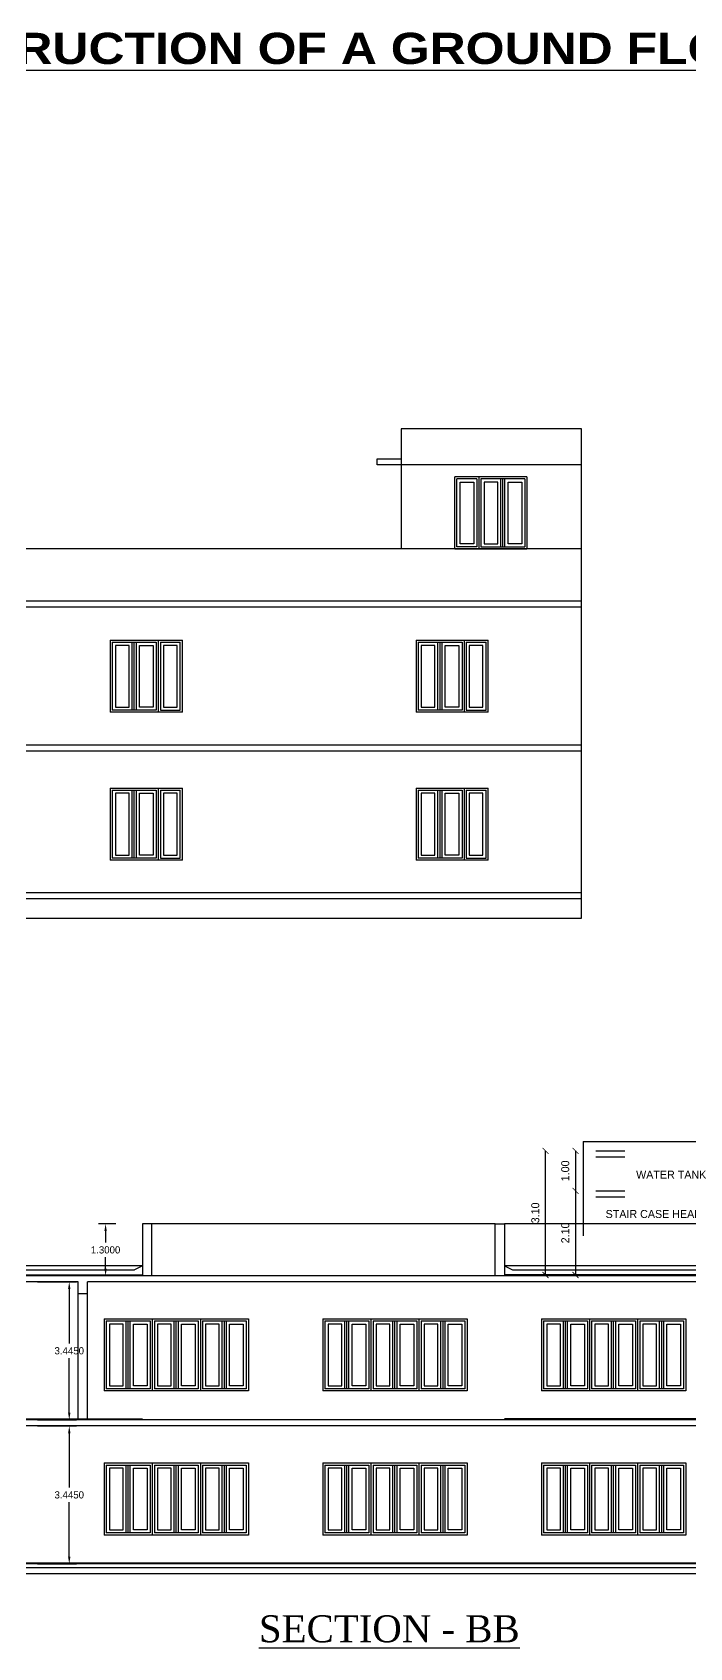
# Model space of a CAD drawing. Header units: metres. Extents: x 6102560 to 6120122, y -6664095 to -6659794.
# Drawn here: x 6102588.07 to 6102604.49, y -6659834.4 to -6659794.03 of the extents above; entities that cross this region are included whole.
import ezdxf

# ---------------------------------------------------------------- set-up
doc = ezdxf.new("R2010")
doc.units = ezdxf.units.M
doc.header["$LTSCALE"] = 500
doc.header["$MEASUREMENT"] = 0
doc.linetypes.add('HIDDEN', pattern=[0.375, 0.25, -0.125])
doc.layers.get('0').update_dxf_attribs({"linetype": 'CONTINUOUS'})
doc.layers.get('Defpoints').update_dxf_attribs({"linetype": 'CONTINUOUS'})
for name, color, linetype in [('BLK_1_FLR_0_REGULAR_ROOM_2', 117, 'CONTINUOUS'), ('BLK_1_PARAPET_HT', 233, 'CONTINUOUS'), ('BLK_1_PLINTH_HEIGHT', 7, 'CONTINUOUS'), ('COLUMN', 2, 'CONTINUOUS'), ('DOOR', 252, 'CONTINUOUS'), ('ED', 30, 'CONTINUOUS'), ('T E X T', 7, 'CONTINUOUS'), ('W A L L', 125, 'CONTINUOUS'), ('wall', 125, 'CONTINUOUS'), ('WIN', 252, 'CONTINUOUS')]:
    doc.layers.add(name, color=color, linetype=linetype)
doc.styles.add('56', font='')
doc.styles.get("Standard").update_dxf_attribs({"font": 'GOTHIC.TTF'})
doc.styles.add('style4', font='BOOKOS.TTF', dxfattribs={"height": 300})
doc.styles.add('USA TEXT', font='GOTHIC.TTF')
doc.styles.get('56').set_extended_font_data('Arial Black')
doc.dimstyles.new('1-100-ED', dxfattribs={"dimtxt": 0.2, "dimasz": 0.15, "dimexe": 0.18, "dimexo": 0.0625, "dimgap": 0.15, "dimtad": 1, "dimzin": 0, "dimdsep": 46, "dimtxsty": 'USA TEXT', "dimblk": 'ARCHTICK', "dimcen": 0.1, "dimse1": 1, "dimse2": 1, "dimclrd": 256, "dimclrt": 256, "dimadec": 0, "dimazin": 0, "dimtfac": 1, "dimtofl": 0, "dimtmove": 0, "dimatfit": 3, "dimldrblk": 'ARCHTICK', "dimfxl": 0, "dimtolj": 1, "dimtzin": 0, "dimarcsym": 0})
doc.dimstyles.get("Standard").update_dxf_attribs({"dimtxt": 0.18, "dimasz": 0.18, "dimexe": 0.18, "dimexo": 0.0625, "dimgap": 0.09, "dimtad": 0, "dimtih": 1, "dimtoh": 1, "dimdec": 4, "dimzin": 0, "dimdsep": 46, "dimtxsty": 'Standard', "dimcen": 0.09, "dimadec": 0, "dimazin": 0, "dimtfac": 1, "dimtdec": 4, "dimtofl": 0, "dimtmove": 0, "dimatfit": 3, "dimfxl": 0, "dimtolj": 1, "dimtzin": 0, "dimarcsym": 0})

# ---------------------------------------------------------------- blocks, each defined once
blk = doc.blocks.new('_ArchTick')
at = {"color": 0, "linetype": 'ByBlock', "const_width": 0.15}
blk.add_lwpolyline([(-0.5, -0.5), (0.5, 0.5)], dxfattribs=at)
blk = doc.blocks.new('*D261')
at = {"layer": 'Defpoints', "color": 0}
for p in [(6102600.887, -6659821.981), (6102602.336, -6659821.981), (6102602.336, -6659825.081)]:
    blk.add_point(p, dxfattribs=at)
at = {"layer": 'ED', "lineweight": -2}
blk.add_line((6102600.887, -6659825.081), (6102600.887, -6659821.981), dxfattribs=at)
at = {"layer": 'ED', "lineweight": -2, "xscale": 0.15, "yscale": 0.15, "zscale": 0.15}
for p, rotation in [((6102600.887, -6659821.981), 90), ((6102600.887, -6659825.081), 270)]:
    blk.add_blockref('_ArchTick', p, dxfattribs=dict(at, rotation=rotation))
at = {"layer": 'ED', "insert": (6102600.632, -6659823.531), "char_height": 0.2, "attachment_point": 5, "rotation": 90, "style": 'USA TEXT'}
blk.add_mtext('\\A1;3.10', dxfattribs=at)
blk = doc.blocks.new('*D262')
at = {"layer": 'Defpoints', "color": 0}
for p in [(6102602.505, -6659821.981), (6102601.636, -6659822.981), (6102602.505, -6659822.981)]:
    blk.add_point(p, dxfattribs=at)
at = {"layer": 'ED', "lineweight": -2}
blk.add_line((6102601.636, -6659821.981), (6102601.636, -6659822.981), dxfattribs=at)
at = {"layer": 'ED', "lineweight": -2, "xscale": 0.15, "yscale": 0.15, "zscale": 0.15}
for p, rotation in [((6102601.636, -6659821.981), 90), ((6102601.636, -6659822.981), 270)]:
    blk.add_blockref('_ArchTick', p, dxfattribs=dict(at, rotation=rotation))
at = {"layer": 'ED', "insert": (6102601.381, -6659822.481), "char_height": 0.2, "attachment_point": 5, "rotation": 90, "style": 'USA TEXT'}
blk.add_mtext('\\A1;1.00', dxfattribs=at)
blk = doc.blocks.new('*D263')
at = {"layer": 'Defpoints', "color": 0}
for p in [(6102602.505, -6659822.981), (6102601.636, -6659825.081), (6102602.603, -6659825.081)]:
    blk.add_point(p, dxfattribs=at)
at = {"layer": 'ED', "lineweight": -2}
blk.add_line((6102601.636, -6659822.981), (6102601.636, -6659825.081), dxfattribs=at)
at = {"layer": 'ED', "lineweight": -2, "xscale": 0.15, "yscale": 0.15, "zscale": 0.15}
for p, rotation in [((6102601.636, -6659822.981), 90), ((6102601.636, -6659825.081), 270)]:
    blk.add_blockref('_ArchTick', p, dxfattribs=dict(at, rotation=rotation))
at = {"layer": 'ED', "insert": (6102601.381, -6659824.031), "char_height": 0.2, "attachment_point": 5, "rotation": 90, "style": 'USA TEXT'}
blk.add_mtext('\\A1;2.10', dxfattribs=at)
blk = doc.blocks.new('*D245')
at = {"layer": 'BLK_1_PARAPET_HT', "color": 0, "lineweight": -2}
for p, q in [((6102590.152, -6659823.806), (6102589.717, -6659823.806)), ((6102589.897, -6659823.986), (6102589.897, -6659824.271)), ((6102589.897, -6659824.926), (6102589.897, -6659824.64)), ((6102590.152, -6659825.106), (6102589.717, -6659825.106))]:
    blk.add_line(p, q, dxfattribs=at)
at = {"layer": 'BLK_1_PARAPET_HT', "color": 0}
for points in [[(6102589.867, -6659823.986), (6102589.927, -6659823.986), (6102589.897, -6659823.806)], [(6102589.867, -6659824.926), (6102589.927, -6659824.926), (6102589.897, -6659825.106)]]:
    blk.add_solid(points, dxfattribs=at)
at = {"layer": 'Defpoints', "color": 0}
for p in [(6102590.215, -6659823.806), (6102589.897, -6659825.106), (6102590.215, -6659825.106)]:
    blk.add_point(p, dxfattribs=at)
at = {"layer": 'BLK_1_PARAPET_HT', "color": 0, "insert": (6102589.897, -6659824.456), "char_height": 0.18, "attachment_point": 5}
blk.add_mtext('\\A1;1.3000', dxfattribs=at)
blk = doc.blocks.new('*D248')
at = {"layer": 'BLK_1_FLR_0_REGULAR_ROOM_2', "color": 0, "linetype": 'Continuous', "lineweight": -2}
for p, q in [((6102588.195, -6659828.856), (6102589.17, -6659828.856)), ((6102588.99, -6659829.036), (6102588.99, -6659830.394)), ((6102588.99, -6659832.121), (6102588.99, -6659830.763)), ((6102588.195, -6659832.301), (6102589.17, -6659832.301))]:
    blk.add_line(p, q, dxfattribs=at)
at = {"layer": 'BLK_1_FLR_0_REGULAR_ROOM_2', "color": 0, "linetype": 'Continuous'}
for points in [[(6102588.96, -6659829.036), (6102589.02, -6659829.036), (6102588.99, -6659828.856)], [(6102588.96, -6659832.121), (6102589.02, -6659832.121), (6102588.99, -6659832.301)]]:
    blk.add_solid(points, dxfattribs=at)
at = {"layer": 'Defpoints', "color": 0, "linetype": 'Continuous'}
for p in [(6102588.132, -6659828.856), (6102588.99, -6659828.856), (6102588.132, -6659832.301)]:
    blk.add_point(p, dxfattribs=at)
at = {"layer": 'BLK_1_FLR_0_REGULAR_ROOM_2', "color": 0, "linetype": 'Continuous', "insert": (6102588.99, -6659830.578), "char_height": 0.18, "attachment_point": 5}
blk.add_mtext('\\A1;3.4450', dxfattribs=at)
blk = doc.blocks.new('*D244')
at = {"layer": 'BLK_1_FLR_0_REGULAR_ROOM_2', "color": 0, "linetype": 'Continuous', "lineweight": -2}
for p, q in [((6102588.195, -6659825.256), (6102589.17, -6659825.256)), ((6102588.99, -6659825.436), (6102588.99, -6659826.794)), ((6102588.99, -6659828.521), (6102588.99, -6659827.163)), ((6102588.195, -6659828.701), (6102589.17, -6659828.701))]:
    blk.add_line(p, q, dxfattribs=at)
at = {"layer": 'BLK_1_FLR_0_REGULAR_ROOM_2', "color": 0, "linetype": 'Continuous'}
for points in [[(6102588.96, -6659825.436), (6102589.02, -6659825.436), (6102588.99, -6659825.256)], [(6102588.96, -6659828.521), (6102589.02, -6659828.521), (6102588.99, -6659828.701)]]:
    blk.add_solid(points, dxfattribs=at)
at = {"layer": 'Defpoints', "color": 0, "linetype": 'Continuous'}
for p in [(6102588.132, -6659825.256), (6102588.99, -6659825.256), (6102588.132, -6659828.701)]:
    blk.add_point(p, dxfattribs=at)
at = {"layer": 'BLK_1_FLR_0_REGULAR_ROOM_2', "color": 0, "linetype": 'Continuous', "insert": (6102588.99, -6659826.978), "char_height": 0.18, "attachment_point": 5}
blk.add_mtext('\\A1;3.4450', dxfattribs=at)

msp = doc.modelspace()

# ---------------------------------------------------------------- linework, layer by layer
for p, q in [((6102601.78198, -6659816.16645), (6102601.78198, -6659803.94142)), ((6102601.78198, -6659806.94142), (6102567.79198, -6659806.94142)), ((6102601.78198, -6659808.24142), (6102567.79198, -6659808.24142)), ((6102601.78198, -6659808.39142), (6102567.79198, -6659808.39142)), ((6102601.78198, -6659811.84142), (6102567.79198, -6659811.84142)), ((6102601.78198, -6659811.99142), (6102567.79198, -6659811.99142)), ((6102601.78198, -6659815.53642), (6102567.79198, -6659815.53642)), ((6102601.78198, -6659815.68642), (6102567.79198, -6659815.68642)), ((6102567.79198, -6659816.16645), (6102601.78198, -6659816.16645))]:
    msp.add_line(p, q)
at = {"layer": 'BLK_1_PLINTH_HEIGHT'}
for p, q in [((6102601.78198, -6659803.94142), (6102597.28198, -6659803.94142)), ((6102597.28198, -6659803.94142), (6102597.28198, -6659806.94142)), ((6102596.68198, -6659804.84142), (6102596.68198, -6659804.69142)), ((6102596.68198, -6659804.69142), (6102597.28198, -6659804.69142)), ((6102601.78198, -6659804.84142), (6102596.68198, -6659804.84142))]:
    msp.add_line(p, q, dxfattribs=at)
at = {"layer": 'COLUMN'}
for p, q in [((6102624.22591, -6659825.10572), (6102566.991, -6659825.10572)), ((6102589.21591, -6659825.25572), (6102577.02014, -6659825.25572)), ((6102589.21591, -6659825.55572), (6102589.21591, -6659825.25572)), ((6102606.31248, -6659825.25572), (6102589.44591, -6659825.25572)), ((6102589.44591, -6659825.55572), (6102589.44591, -6659825.25572)), ((6102589.44591, -6659825.55572), (6102589.21591, -6659825.55572)), ((6102624.22591, -6659828.70572), (6102566.991, -6659828.70572)), ((6102606.31252, -6659828.85572), (6102577.02018, -6659828.85572))]:
    msp.add_line(p, q, dxfattribs=at)
at = {"layer": 'DOOR', "color": 251}
for q in [(6102601.82306, -6659824.10572), (6102612.79345, -6659821.75072)]:
    msp.add_line((6102601.82306, -6659821.75072), q, dxfattribs=at)
at = {"layer": 'ED', "color": 125}
for p, q in [((6102600.42319, -6659805.14142), (6102598.62319, -6659805.14142)), ((6102598.62319, -6659806.94142), (6102598.62319, -6659805.14142)), ((6102599.22319, -6659805.14142), (6102599.22319, -6659806.94142)), ((6102599.22319, -6659805.14142), (6102599.22319, -6659806.94142)), ((6102599.82319, -6659806.89031), (6102599.82319, -6659805.19253)), ((6102600.42319, -6659805.14142), (6102600.42319, -6659806.94142)), ((6102598.62319, -6659806.94142), (6102600.42319, -6659806.94142)), ((6102590.01462, -6659809.22142), (6102591.81462, -6659809.22142)), ((6102590.01462, -6659809.22142), (6102590.01462, -6659811.02142)), ((6102590.61462, -6659810.97031), (6102590.61462, -6659809.27253)), ((6102591.21462, -6659809.22142), (6102591.21462, -6659811.02142)), ((6102591.21462, -6659809.22142), (6102591.21462, -6659811.02142)), ((6102591.81462, -6659811.02142), (6102591.81462, -6659809.22142)), ((6102597.65203, -6659809.22142), (6102599.45203, -6659809.22142)), ((6102597.65203, -6659809.22142), (6102597.65203, -6659811.02142)), ((6102598.25203, -6659810.97031), (6102598.25203, -6659809.27253)), ((6102598.85203, -6659809.22142), (6102598.85203, -6659811.02142)), ((6102598.85203, -6659809.22142), (6102598.85203, -6659811.02142)), ((6102599.45203, -6659811.02142), (6102599.45203, -6659809.22142)), ((6102591.81462, -6659811.02142), (6102590.01462, -6659811.02142)), ((6102599.45203, -6659811.02142), (6102597.65203, -6659811.02142)), ((6102590.01462, -6659812.91642), (6102591.81462, -6659812.91642)), ((6102590.01462, -6659812.91642), (6102590.01462, -6659814.71642)), ((6102590.61462, -6659814.66531), (6102590.61462, -6659812.96753)), ((6102591.21462, -6659812.91642), (6102591.21462, -6659814.71642)), ((6102591.21462, -6659812.91642), (6102591.21462, -6659814.71642)), ((6102591.81462, -6659814.71642), (6102591.81462, -6659812.91642)), ((6102597.65203, -6659812.91642), (6102599.45203, -6659812.91642)), ((6102597.65203, -6659812.91642), (6102597.65203, -6659814.71642)), ((6102598.25203, -6659814.66531), (6102598.25203, -6659812.96753)), ((6102598.85203, -6659812.91642), (6102598.85203, -6659814.71642)), ((6102598.85203, -6659812.91642), (6102598.85203, -6659814.71642)), ((6102599.45203, -6659814.71642), (6102599.45203, -6659812.91642)), ((6102591.81462, -6659814.71642), (6102590.01462, -6659814.71642)), ((6102599.45203, -6659814.71642), (6102597.65203, -6659814.71642)), ((6102589.86418, -6659826.18072), (6102591.06418, -6659826.18072)), ((6102589.86418, -6659826.18072), (6102589.86418, -6659827.98072)), ((6102590.46418, -6659827.92961), (6102590.46418, -6659826.23183)), ((6102591.06418, -6659826.18072), (6102591.06418, -6659827.98072)), ((6102591.06418, -6659826.18072), (6102592.26418, -6659826.18072)), ((6102591.06418, -6659826.18072), (6102591.06418, -6659827.98072)), ((6102591.66418, -6659827.92961), (6102591.66418, -6659826.23183)), ((6102592.26418, -6659826.18072), (6102592.26418, -6659827.98072)), ((6102592.26418, -6659826.18072), (6102593.46418, -6659826.18072)), ((6102592.26418, -6659826.18072), (6102592.26418, -6659827.98072)), ((6102592.86418, -6659827.92961), (6102592.86418, -6659826.23183)), ((6102593.46418, -6659826.18072), (6102593.46418, -6659827.98072)), ((6102595.32623, -6659826.18072), (6102596.52623, -6659826.18072)), ((6102595.32623, -6659826.18072), (6102595.32623, -6659827.98072)), ((6102595.92623, -6659827.92961), (6102595.92623, -6659826.23183)), ((6102596.52623, -6659826.18072), (6102596.52623, -6659827.98072)), ((6102596.52623, -6659826.18072), (6102597.72623, -6659826.18072)), ((6102596.52623, -6659826.18072), (6102596.52623, -6659827.98072)), ((6102597.12623, -6659827.92961), (6102597.12623, -6659826.23183)), ((6102597.72623, -6659826.18072), (6102597.72623, -6659827.98072)), ((6102597.72623, -6659826.18072), (6102598.92623, -6659826.18072)), ((6102597.72623, -6659826.18072), (6102597.72623, -6659827.98072)), ((6102598.32623, -6659827.92961), (6102598.32623, -6659826.23183)), ((6102598.92623, -6659826.18072), (6102598.92623, -6659827.98072)), ((6102600.78831, -6659826.18072), (6102601.98831, -6659826.18072)), ((6102600.78831, -6659826.18072), (6102600.78831, -6659827.98072)), ((6102601.38831, -6659827.92961), (6102601.38831, -6659826.23183)), ((6102601.98831, -6659826.18072), (6102601.98831, -6659827.98072)), ((6102601.98831, -6659826.18072), (6102603.18831, -6659826.18072)), ((6102601.98831, -6659826.18072), (6102601.98831, -6659827.98072)), ((6102602.58831, -6659827.92961), (6102602.58831, -6659826.23183)), ((6102603.18831, -6659826.18072), (6102603.18831, -6659827.98072)), ((6102603.18831, -6659826.18072), (6102604.38831, -6659826.18072)), ((6102603.18831, -6659826.18072), (6102603.18831, -6659827.98072)), ((6102603.78831, -6659827.92961), (6102603.78831, -6659826.23183)), ((6102604.38831, -6659826.18072), (6102604.38831, -6659827.98072)), ((6102591.06418, -6659827.98072), (6102589.86418, -6659827.98072)), ((6102592.26418, -6659827.98072), (6102591.06418, -6659827.98072)), ((6102593.46418, -6659827.98072), (6102592.26418, -6659827.98072)), ((6102596.52623, -6659827.98072), (6102595.32623, -6659827.98072)), ((6102597.72623, -6659827.98072), (6102596.52623, -6659827.98072)), ((6102598.92623, -6659827.98072), (6102597.72623, -6659827.98072)), ((6102601.98831, -6659827.98072), (6102600.78831, -6659827.98072)), ((6102603.18831, -6659827.98072), (6102601.98831, -6659827.98072)), ((6102604.38831, -6659827.98072), (6102603.18831, -6659827.98072)), ((6102589.86421, -6659829.78072), (6102591.06421, -6659829.78072)), ((6102589.86421, -6659829.78072), (6102589.86421, -6659831.58072)), ((6102590.46421, -6659831.52961), (6102590.46421, -6659829.83183)), ((6102591.06421, -6659829.78072), (6102591.06421, -6659831.58072)), ((6102591.06421, -6659829.78072), (6102592.26421, -6659829.78072)), ((6102591.06421, -6659829.78072), (6102591.06421, -6659831.58072)), ((6102591.66421, -6659831.52961), (6102591.66421, -6659829.83183)), ((6102592.26421, -6659829.78072), (6102592.26421, -6659831.58072)), ((6102592.26421, -6659829.78072), (6102593.46421, -6659829.78072)), ((6102592.26421, -6659829.78072), (6102592.26421, -6659831.58072)), ((6102592.86421, -6659831.52961), (6102592.86421, -6659829.83183)), ((6102593.46421, -6659829.78072), (6102593.46421, -6659831.58072)), ((6102595.32627, -6659829.78072), (6102596.52627, -6659829.78072)), ((6102595.32627, -6659829.78072), (6102595.32627, -6659831.58072)), ((6102595.92627, -6659831.52961), (6102595.92627, -6659829.83183)), ((6102596.52627, -6659829.78072), (6102596.52627, -6659831.58072)), ((6102596.52627, -6659829.78072), (6102597.72627, -6659829.78072)), ((6102596.52627, -6659829.78072), (6102596.52627, -6659831.58072)), ((6102597.12627, -6659831.52961), (6102597.12627, -6659829.83183)), ((6102597.72627, -6659829.78072), (6102597.72627, -6659831.58072)), ((6102597.72627, -6659829.78072), (6102598.92627, -6659829.78072)), ((6102597.72627, -6659829.78072), (6102597.72627, -6659831.58072)), ((6102598.32627, -6659831.52961), (6102598.32627, -6659829.83183)), ((6102598.92627, -6659829.78072), (6102598.92627, -6659831.58072)), ((6102600.78835, -6659829.78072), (6102601.98835, -6659829.78072)), ((6102600.78835, -6659829.78072), (6102600.78835, -6659831.58072)), ((6102601.38835, -6659831.52961), (6102601.38835, -6659829.83183)), ((6102601.98835, -6659829.78072), (6102601.98835, -6659831.58072)), ((6102601.98835, -6659829.78072), (6102603.18835, -6659829.78072)), ((6102601.98835, -6659829.78072), (6102601.98835, -6659831.58072)), ((6102602.58835, -6659831.52961), (6102602.58835, -6659829.83183)), ((6102603.18835, -6659829.78072), (6102603.18835, -6659831.58072)), ((6102603.18835, -6659829.78072), (6102604.38835, -6659829.78072)), ((6102603.18835, -6659829.78072), (6102603.18835, -6659831.58072)), ((6102603.78835, -6659831.52961), (6102603.78835, -6659829.83183)), ((6102604.38835, -6659829.78072), (6102604.38835, -6659831.58072)), ((6102591.06421, -6659831.58072), (6102589.86421, -6659831.58072)), ((6102592.26421, -6659831.58072), (6102591.06421, -6659831.58072)), ((6102593.46421, -6659831.58072), (6102592.26421, -6659831.58072)), ((6102596.52627, -6659831.58072), (6102595.32627, -6659831.58072)), ((6102597.72627, -6659831.58072), (6102596.52627, -6659831.58072)), ((6102598.92627, -6659831.58072), (6102597.72627, -6659831.58072)), ((6102601.98835, -6659831.58072), (6102600.78835, -6659831.58072)), ((6102603.18835, -6659831.58072), (6102601.98835, -6659831.58072)), ((6102604.38835, -6659831.58072), (6102603.18835, -6659831.58072))]:
    msp.add_line(p, q, dxfattribs=at)
at = {"layer": 'ED', "color": 251}
for p, q in [((6102599.62986, -6659823.80572), (6102591.05125, -6659823.80572)), ((6102605.38976, -6659823.80572), (6102599.85986, -6659823.80572))]:
    msp.add_line(p, q, dxfattribs=at)
at = {"layer": 'W A L L', "color": 251, "linetype": 'HIDDEN'}
for p, q in [((6102602.14006, -6659821.98072), (6102602.86903, -6659821.98072)), ((6102602.14006, -6659822.13072), (6102602.86903, -6659822.13072)), ((6102602.14006, -6659822.98072), (6102602.86903, -6659822.98072)), ((6102602.14006, -6659823.13072), (6102602.86903, -6659823.13072))]:
    msp.add_line(p, q, dxfattribs=at)
at = {"layer": 'W A L L', "color": 251}
for p, q in [((6102585.0765, -6659825.08072), (6102590.82072, -6659825.08072)), ((6102606.52965, -6659825.08072), (6102599.86011, -6659825.08072)), ((6102585.07653, -6659828.68072), (6102590.82075, -6659828.68072)), ((6102606.52969, -6659828.68072), (6102599.86014, -6659828.68072))]:
    msp.add_line(p, q, dxfattribs=at)
at = {"layer": 'wall'}
for p, q in [((6102591.05074, -6659823.80572), (6102590.82074, -6659823.80572)), ((6102590.82074, -6659823.80572), (6102590.82074, -6659825.10572)), ((6102591.05074, -6659825.10572), (6102591.05074, -6659823.80572)), ((6102599.62986, -6659825.10572), (6102599.62986, -6659823.80572)), ((6102599.62986, -6659823.80572), (6102599.85986, -6659823.80572)), ((6102599.85986, -6659823.80572), (6102599.85986, -6659825.10572)), ((6102589.21591, -6659828.70572), (6102589.21591, -6659825.55572)), ((6102589.44589, -6659828.70572), (6102589.44591, -6659825.55572)), ((6102623.99612, -6659832.30072), (6102577.02018, -6659832.30072)), ((6102623.99611, -6659832.40072), (6102577.02018, -6659832.40072)), ((6102623.99609, -6659832.55072), (6102577.02018, -6659832.55072))]:
    msp.add_line(p, q, dxfattribs=at)
at = {"layer": 'wall', "color": 251}
msp.add_line((6102623.99612, -6659832.28072), (6102577.02018, -6659832.28072), dxfattribs=at)
at = {"layer": 'WIN', "color": 251}
for p, q in [((6102598.67431, -6659806.89031), (6102598.67431, -6659805.19253)), ((6102599.17208, -6659805.19253), (6102598.67431, -6659805.19253)), ((6102599.17208, -6659805.19253), (6102599.17208, -6659806.89031)), ((6102600.37208, -6659805.19253), (6102599.27431, -6659805.19253)), ((6102599.27431, -6659805.19253), (6102599.27431, -6659806.89031)), ((6102599.77208, -6659806.89031), (6102599.77208, -6659805.19253)), ((6102599.87431, -6659806.89031), (6102599.87431, -6659805.19253)), ((6102600.37208, -6659805.19253), (6102600.37208, -6659806.89031)), ((6102599.17208, -6659806.89031), (6102598.67431, -6659806.89031)), ((6102599.27431, -6659806.89031), (6102600.37208, -6659806.89031)), ((6102590.06573, -6659809.27253), (6102591.16351, -6659809.27253)), ((6102590.06573, -6659809.27253), (6102590.06573, -6659810.97031)), ((6102590.56351, -6659810.97031), (6102590.56351, -6659809.27253)), ((6102590.66573, -6659810.97031), (6102590.66573, -6659809.27253)), ((6102591.16351, -6659809.27253), (6102591.16351, -6659810.97031)), ((6102591.26573, -6659809.27253), (6102591.26573, -6659810.97031)), ((6102591.26573, -6659809.27253), (6102591.76351, -6659809.27253)), ((6102591.76351, -6659810.97031), (6102591.76351, -6659809.27253)), ((6102597.70314, -6659809.27253), (6102598.80092, -6659809.27253)), ((6102597.70314, -6659809.27253), (6102597.70314, -6659810.97031)), ((6102598.20092, -6659810.97031), (6102598.20092, -6659809.27253)), ((6102598.30314, -6659810.97031), (6102598.30314, -6659809.27253)), ((6102598.80092, -6659809.27253), (6102598.80092, -6659810.97031)), ((6102598.90314, -6659809.27253), (6102598.90314, -6659810.97031)), ((6102598.90314, -6659809.27253), (6102599.40092, -6659809.27253)), ((6102599.40092, -6659810.97031), (6102599.40092, -6659809.27253)), ((6102591.16351, -6659810.97031), (6102590.06573, -6659810.97031)), ((6102591.26573, -6659810.97031), (6102591.76351, -6659810.97031)), ((6102598.80092, -6659810.97031), (6102597.70314, -6659810.97031)), ((6102598.90314, -6659810.97031), (6102599.40092, -6659810.97031)), ((6102590.06573, -6659812.96753), (6102591.16351, -6659812.96753)), ((6102590.06573, -6659812.96753), (6102590.06573, -6659814.66531)), ((6102590.56351, -6659814.66531), (6102590.56351, -6659812.96753)), ((6102590.66573, -6659814.66531), (6102590.66573, -6659812.96753)), ((6102591.16351, -6659812.96753), (6102591.16351, -6659814.66531)), ((6102591.26573, -6659812.96753), (6102591.26573, -6659814.66531)), ((6102591.26573, -6659812.96753), (6102591.76351, -6659812.96753)), ((6102591.76351, -6659814.66531), (6102591.76351, -6659812.96753)), ((6102597.70314, -6659812.96753), (6102598.80092, -6659812.96753)), ((6102597.70314, -6659812.96753), (6102597.70314, -6659814.66531)), ((6102598.20092, -6659814.66531), (6102598.20092, -6659812.96753)), ((6102598.30314, -6659814.66531), (6102598.30314, -6659812.96753)), ((6102598.80092, -6659812.96753), (6102598.80092, -6659814.66531)), ((6102598.90314, -6659812.96753), (6102598.90314, -6659814.66531)), ((6102598.90314, -6659812.96753), (6102599.40092, -6659812.96753)), ((6102599.40092, -6659814.66531), (6102599.40092, -6659812.96753)), ((6102591.16351, -6659814.66531), (6102590.06573, -6659814.66531)), ((6102591.26573, -6659814.66531), (6102591.76351, -6659814.66531)), ((6102598.80092, -6659814.66531), (6102597.70314, -6659814.66531)), ((6102598.90314, -6659814.66531), (6102599.40092, -6659814.66531)), ((6102589.91529, -6659826.23183), (6102591.01307, -6659826.23183)), ((6102589.91529, -6659826.23183), (6102589.91529, -6659827.92961)), ((6102590.41307, -6659827.92961), (6102590.41307, -6659826.23183)), ((6102590.51529, -6659827.92961), (6102590.51529, -6659826.23183)), ((6102591.01307, -6659826.23183), (6102591.01307, -6659827.92961)), ((6102591.11529, -6659826.23183), (6102592.21307, -6659826.23183)), ((6102591.11529, -6659826.23183), (6102591.11529, -6659827.92961)), ((6102591.61307, -6659827.92961), (6102591.61307, -6659826.23183)), ((6102591.71529, -6659827.92961), (6102591.71529, -6659826.23183)), ((6102592.21307, -6659826.23183), (6102592.21307, -6659827.92961)), ((6102592.31529, -6659826.23183), (6102593.41307, -6659826.23183)), ((6102592.31529, -6659826.23183), (6102592.31529, -6659827.92961)), ((6102592.81307, -6659827.92961), (6102592.81307, -6659826.23183)), ((6102592.91529, -6659827.92961), (6102592.91529, -6659826.23183)), ((6102593.41307, -6659826.23183), (6102593.41307, -6659827.92961)), ((6102595.37734, -6659826.23183), (6102596.47512, -6659826.23183)), ((6102595.37734, -6659826.23183), (6102595.37734, -6659827.92961)), ((6102595.87512, -6659827.92961), (6102595.87512, -6659826.23183)), ((6102595.97734, -6659827.92961), (6102595.97734, -6659826.23183)), ((6102596.47512, -6659826.23183), (6102596.47512, -6659827.92961)), ((6102596.57734, -6659826.23183), (6102597.67512, -6659826.23183)), ((6102596.57734, -6659826.23183), (6102596.57734, -6659827.92961)), ((6102597.07512, -6659827.92961), (6102597.07512, -6659826.23183)), ((6102597.17734, -6659827.92961), (6102597.17734, -6659826.23183)), ((6102597.67512, -6659826.23183), (6102597.67512, -6659827.92961)), ((6102597.77734, -6659826.23183), (6102598.87512, -6659826.23183)), ((6102597.77734, -6659826.23183), (6102597.77734, -6659827.92961)), ((6102598.27512, -6659827.92961), (6102598.27512, -6659826.23183)), ((6102598.37734, -6659827.92961), (6102598.37734, -6659826.23183)), ((6102598.87512, -6659826.23183), (6102598.87512, -6659827.92961)), ((6102600.83942, -6659826.23183), (6102601.9372, -6659826.23183)), ((6102600.83942, -6659826.23183), (6102600.83942, -6659827.92961)), ((6102601.3372, -6659827.92961), (6102601.3372, -6659826.23183)), ((6102601.43942, -6659827.92961), (6102601.43942, -6659826.23183)), ((6102601.9372, -6659826.23183), (6102601.9372, -6659827.92961)), ((6102602.03942, -6659826.23183), (6102603.1372, -6659826.23183)), ((6102602.03942, -6659826.23183), (6102602.03942, -6659827.92961)), ((6102602.5372, -6659827.92961), (6102602.5372, -6659826.23183)), ((6102602.63942, -6659827.92961), (6102602.63942, -6659826.23183)), ((6102603.1372, -6659826.23183), (6102603.1372, -6659827.92961)), ((6102603.23942, -6659826.23183), (6102604.3372, -6659826.23183)), ((6102603.23942, -6659826.23183), (6102603.23942, -6659827.92961)), ((6102603.7372, -6659827.92961), (6102603.7372, -6659826.23183)), ((6102603.83942, -6659827.92961), (6102603.83942, -6659826.23183)), ((6102604.3372, -6659826.23183), (6102604.3372, -6659827.92961)), ((6102591.01307, -6659827.92961), (6102589.91529, -6659827.92961)), ((6102592.21307, -6659827.92961), (6102591.11529, -6659827.92961)), ((6102593.41307, -6659827.92961), (6102592.31529, -6659827.92961)), ((6102596.47512, -6659827.92961), (6102595.37734, -6659827.92961)), ((6102597.67512, -6659827.92961), (6102596.57734, -6659827.92961)), ((6102598.87512, -6659827.92961), (6102597.77734, -6659827.92961)), ((6102601.9372, -6659827.92961), (6102600.83942, -6659827.92961)), ((6102603.1372, -6659827.92961), (6102602.03942, -6659827.92961)), ((6102604.3372, -6659827.92961), (6102603.23942, -6659827.92961)), ((6102589.91532, -6659829.83183), (6102591.0131, -6659829.83183)), ((6102589.91532, -6659829.83183), (6102589.91532, -6659831.52961)), ((6102590.4131, -6659831.52961), (6102590.4131, -6659829.83183)), ((6102590.51532, -6659831.52961), (6102590.51532, -6659829.83183)), ((6102591.0131, -6659829.83183), (6102591.0131, -6659831.52961)), ((6102591.11532, -6659829.83183), (6102592.2131, -6659829.83183)), ((6102591.11532, -6659829.83183), (6102591.11532, -6659831.52961)), ((6102591.6131, -6659831.52961), (6102591.6131, -6659829.83183)), ((6102591.71532, -6659831.52961), (6102591.71532, -6659829.83183)), ((6102592.2131, -6659829.83183), (6102592.2131, -6659831.52961)), ((6102592.31532, -6659829.83183), (6102593.4131, -6659829.83183)), ((6102592.31532, -6659829.83183), (6102592.31532, -6659831.52961)), ((6102592.8131, -6659831.52961), (6102592.8131, -6659829.83183)), ((6102592.91532, -6659831.52961), (6102592.91532, -6659829.83183)), ((6102593.4131, -6659829.83183), (6102593.4131, -6659831.52961)), ((6102595.37738, -6659829.83183), (6102596.47516, -6659829.83183)), ((6102595.37738, -6659829.83183), (6102595.37738, -6659831.52961)), ((6102595.87516, -6659831.52961), (6102595.87516, -6659829.83183)), ((6102595.97738, -6659831.52961), (6102595.97738, -6659829.83183)), ((6102596.47516, -6659829.83183), (6102596.47516, -6659831.52961)), ((6102596.57738, -6659829.83183), (6102597.67516, -6659829.83183)), ((6102596.57738, -6659829.83183), (6102596.57738, -6659831.52961)), ((6102597.07516, -6659831.52961), (6102597.07516, -6659829.83183)), ((6102597.17738, -6659831.52961), (6102597.17738, -6659829.83183)), ((6102597.67516, -6659829.83183), (6102597.67516, -6659831.52961)), ((6102597.77738, -6659829.83183), (6102598.87516, -6659829.83183)), ((6102597.77738, -6659829.83183), (6102597.77738, -6659831.52961)), ((6102598.27516, -6659831.52961), (6102598.27516, -6659829.83183)), ((6102598.37738, -6659831.52961), (6102598.37738, -6659829.83183)), ((6102598.87516, -6659829.83183), (6102598.87516, -6659831.52961)), ((6102600.83946, -6659829.83183), (6102601.93724, -6659829.83183)), ((6102600.83946, -6659829.83183), (6102600.83946, -6659831.52961)), ((6102601.33724, -6659831.52961), (6102601.33724, -6659829.83183)), ((6102601.43946, -6659831.52961), (6102601.43946, -6659829.83183)), ((6102601.93724, -6659829.83183), (6102601.93724, -6659831.52961)), ((6102602.03946, -6659829.83183), (6102603.13724, -6659829.83183)), ((6102602.03946, -6659829.83183), (6102602.03946, -6659831.52961)), ((6102602.53724, -6659831.52961), (6102602.53724, -6659829.83183)), ((6102602.63946, -6659831.52961), (6102602.63946, -6659829.83183)), ((6102603.13724, -6659829.83183), (6102603.13724, -6659831.52961)), ((6102603.23946, -6659829.83183), (6102604.33724, -6659829.83183)), ((6102603.23946, -6659829.83183), (6102603.23946, -6659831.52961)), ((6102603.73724, -6659831.52961), (6102603.73724, -6659829.83183)), ((6102603.83946, -6659831.52961), (6102603.83946, -6659829.83183)), ((6102604.33724, -6659829.83183), (6102604.33724, -6659831.52961)), ((6102591.0131, -6659831.52961), (6102589.91532, -6659831.52961)), ((6102592.2131, -6659831.52961), (6102591.11532, -6659831.52961)), ((6102593.4131, -6659831.52961), (6102592.31532, -6659831.52961)), ((6102596.47516, -6659831.52961), (6102595.37738, -6659831.52961)), ((6102597.67516, -6659831.52961), (6102596.57738, -6659831.52961)), ((6102598.87516, -6659831.52961), (6102597.77738, -6659831.52961)), ((6102601.93724, -6659831.52961), (6102600.83946, -6659831.52961)), ((6102603.13724, -6659831.52961), (6102602.03946, -6659831.52961)), ((6102604.33724, -6659831.52961), (6102603.23946, -6659831.52961))]:
    msp.add_line(p, q, dxfattribs=at)
at = {"layer": 'WIN'}
for p, q in [((6102590.82074, -6659824.85572), (6102567.221, -6659824.85572)), ((6102590.82074, -6659824.85572), (6102590.62074, -6659824.95572)), ((6102623.99591, -6659824.85572), (6102599.85986, -6659824.85572)), ((6102599.85986, -6659824.85572), (6102600.05986, -6659824.95572)), ((6102567.421, -6659824.95572), (6102590.62074, -6659824.95572)), ((6102600.05986, -6659824.95572), (6102623.79591, -6659824.95572))]:
    msp.add_line(p, q, dxfattribs=at)
at = {"layer": 'WIN', "color": 250}
for points in [[(6102598.75097, -6659805.2692), (6102599.09542, -6659805.2692), (6102599.09542, -6659806.81364), (6102598.75097, -6659806.81364)], [(6102599.69542, -6659805.2692), (6102599.35097, -6659805.2692), (6102599.35097, -6659806.81364), (6102599.69542, -6659806.81364)], [(6102599.95097, -6659805.2692), (6102600.29542, -6659805.2692), (6102600.29542, -6659806.81364), (6102599.95097, -6659806.81364)], [(6102590.48684, -6659809.3492), (6102590.1424, -6659809.3492), (6102590.1424, -6659810.89364), (6102590.48684, -6659810.89364)], [(6102590.7424, -6659809.3492), (6102591.08684, -6659809.3492), (6102591.08684, -6659810.89364), (6102590.7424, -6659810.89364)], [(6102591.68684, -6659809.3492), (6102591.3424, -6659809.3492), (6102591.3424, -6659810.89364), (6102591.68684, -6659810.89364)], [(6102598.12426, -6659809.3492), (6102597.77981, -6659809.3492), (6102597.77981, -6659810.89364), (6102598.12426, -6659810.89364)], [(6102598.37981, -6659809.3492), (6102598.72426, -6659809.3492), (6102598.72426, -6659810.89364), (6102598.37981, -6659810.89364)], [(6102599.32426, -6659809.3492), (6102598.97981, -6659809.3492), (6102598.97981, -6659810.89364), (6102599.32426, -6659810.89364)], [(6102590.48684, -6659813.0442), (6102590.1424, -6659813.0442), (6102590.1424, -6659814.58864), (6102590.48684, -6659814.58864)], [(6102590.7424, -6659813.0442), (6102591.08684, -6659813.0442), (6102591.08684, -6659814.58864), (6102590.7424, -6659814.58864)], [(6102591.68684, -6659813.0442), (6102591.3424, -6659813.0442), (6102591.3424, -6659814.58864), (6102591.68684, -6659814.58864)], [(6102598.12426, -6659813.0442), (6102597.77981, -6659813.0442), (6102597.77981, -6659814.58864), (6102598.12426, -6659814.58864)], [(6102598.37981, -6659813.0442), (6102598.72426, -6659813.0442), (6102598.72426, -6659814.58864), (6102598.37981, -6659814.58864)], [(6102599.32426, -6659813.0442), (6102598.97981, -6659813.0442), (6102598.97981, -6659814.58864), (6102599.32426, -6659814.58864)], [(6102590.3364, -6659826.3085), (6102589.99195, -6659826.3085), (6102589.99195, -6659827.85294), (6102590.3364, -6659827.85294)], [(6102590.59195, -6659826.3085), (6102590.9364, -6659826.3085), (6102590.9364, -6659827.85294), (6102590.59195, -6659827.85294)], [(6102591.5364, -6659826.3085), (6102591.19195, -6659826.3085), (6102591.19195, -6659827.85294), (6102591.5364, -6659827.85294)], [(6102591.79195, -6659826.3085), (6102592.1364, -6659826.3085), (6102592.1364, -6659827.85294), (6102591.79195, -6659827.85294)], [(6102592.7364, -6659826.3085), (6102592.39195, -6659826.3085), (6102592.39195, -6659827.85294), (6102592.7364, -6659827.85294)], [(6102592.99195, -6659826.3085), (6102593.3364, -6659826.3085), (6102593.3364, -6659827.85294), (6102592.99195, -6659827.85294)], [(6102595.79845, -6659826.3085), (6102595.45401, -6659826.3085), (6102595.45401, -6659827.85294), (6102595.79845, -6659827.85294)], [(6102596.05401, -6659826.3085), (6102596.39845, -6659826.3085), (6102596.39845, -6659827.85294), (6102596.05401, -6659827.85294)], [(6102596.99845, -6659826.3085), (6102596.65401, -6659826.3085), (6102596.65401, -6659827.85294), (6102596.99845, -6659827.85294)], [(6102597.25401, -6659826.3085), (6102597.59845, -6659826.3085), (6102597.59845, -6659827.85294), (6102597.25401, -6659827.85294)], [(6102598.19845, -6659826.3085), (6102597.85401, -6659826.3085), (6102597.85401, -6659827.85294), (6102598.19845, -6659827.85294)], [(6102598.45401, -6659826.3085), (6102598.79845, -6659826.3085), (6102598.79845, -6659827.85294), (6102598.45401, -6659827.85294)], [(6102601.26054, -6659826.3085), (6102600.91609, -6659826.3085), (6102600.91609, -6659827.85294), (6102601.26054, -6659827.85294)], [(6102601.51609, -6659826.3085), (6102601.86054, -6659826.3085), (6102601.86054, -6659827.85294), (6102601.51609, -6659827.85294)], [(6102602.46054, -6659826.3085), (6102602.11609, -6659826.3085), (6102602.11609, -6659827.85294), (6102602.46054, -6659827.85294)], [(6102602.71609, -6659826.3085), (6102603.06054, -6659826.3085), (6102603.06054, -6659827.85294), (6102602.71609, -6659827.85294)], [(6102603.66054, -6659826.3085), (6102603.31609, -6659826.3085), (6102603.31609, -6659827.85294), (6102603.66054, -6659827.85294)], [(6102603.91609, -6659826.3085), (6102604.26054, -6659826.3085), (6102604.26054, -6659827.85294), (6102603.91609, -6659827.85294)], [(6102590.33643, -6659829.9085), (6102589.99199, -6659829.9085), (6102589.99199, -6659831.45294), (6102590.33643, -6659831.45294)], [(6102590.59199, -6659829.9085), (6102590.93643, -6659829.9085), (6102590.93643, -6659831.45294), (6102590.59199, -6659831.45294)], [(6102591.53643, -6659829.9085), (6102591.19199, -6659829.9085), (6102591.19199, -6659831.45294), (6102591.53643, -6659831.45294)], [(6102591.79199, -6659829.9085), (6102592.13643, -6659829.9085), (6102592.13643, -6659831.45294), (6102591.79199, -6659831.45294)], [(6102592.73643, -6659829.9085), (6102592.39199, -6659829.9085), (6102592.39199, -6659831.45294), (6102592.73643, -6659831.45294)], [(6102592.99199, -6659829.9085), (6102593.33643, -6659829.9085), (6102593.33643, -6659831.45294), (6102592.99199, -6659831.45294)], [(6102595.79849, -6659829.9085), (6102595.45404, -6659829.9085), (6102595.45404, -6659831.45294), (6102595.79849, -6659831.45294)], [(6102596.05404, -6659829.9085), (6102596.39849, -6659829.9085), (6102596.39849, -6659831.45294), (6102596.05404, -6659831.45294)], [(6102596.99849, -6659829.9085), (6102596.65404, -6659829.9085), (6102596.65404, -6659831.45294), (6102596.99849, -6659831.45294)], [(6102597.25404, -6659829.9085), (6102597.59849, -6659829.9085), (6102597.59849, -6659831.45294), (6102597.25404, -6659831.45294)], [(6102598.19849, -6659829.9085), (6102597.85404, -6659829.9085), (6102597.85404, -6659831.45294), (6102598.19849, -6659831.45294)], [(6102598.45404, -6659829.9085), (6102598.79849, -6659829.9085), (6102598.79849, -6659831.45294), (6102598.45404, -6659831.45294)], [(6102601.26057, -6659829.9085), (6102600.91613, -6659829.9085), (6102600.91613, -6659831.45294), (6102601.26057, -6659831.45294)], [(6102601.51613, -6659829.9085), (6102601.86057, -6659829.9085), (6102601.86057, -6659831.45294), (6102601.51613, -6659831.45294)], [(6102602.46057, -6659829.9085), (6102602.11613, -6659829.9085), (6102602.11613, -6659831.45294), (6102602.46057, -6659831.45294)], [(6102602.71613, -6659829.9085), (6102603.06057, -6659829.9085), (6102603.06057, -6659831.45294), (6102602.71613, -6659831.45294)], [(6102603.66057, -6659829.9085), (6102603.31613, -6659829.9085), (6102603.31613, -6659831.45294), (6102603.66057, -6659831.45294)], [(6102603.91613, -6659829.9085), (6102604.26057, -6659829.9085), (6102604.26057, -6659831.45294), (6102603.91613, -6659831.45294)]]:
    msp.add_lwpolyline(points, close=True, dxfattribs=at)

# ---------------------------------------------------------------- texts
for s, height, style, p in [('%%UPLAN SHOWING THE PROPOSED CONSTRUCTION OF A GROUND FLOOR AND FIRST FLOOR ', 0.78, '56', (6102562.86344, -6659794.82228)), ('%%USECTION - BB', 0.675, 'style4', (6102593.72831, -6659834.26098))]:
    msp.add_text(s, height=height, dxfattribs=dict(style=style)).set_placement(p)
at = {"layer": 'T E X T', "linetype": 'Continuous', "char_height": 0.2, "attachment_point": 3, "style": 'USA TEXT'}
for s, insert in [('WATER TANK', (6102604.90358, -6659822.47608)), ('STAIR CASE HEAD ROOM', (6102605.70173, -6659823.45858))]:
    msp.add_mtext(s, dxfattribs=dict(at, insert=insert))

# ---------------------------------------------------------------- dimensions: what is measured, and where the dimension line sits
at = {"layer": 'BLK_1_FLR_0_REGULAR_ROOM_2', "color": 3, "linetype": 'Continuous'}
for p1, p2, picture, middle in [((6102588.13231, -6659828.70072), (6102588.13234, -6659825.25572), '*D244', (6102588.98984, -6659826.97822)), ((6102588.13235, -6659832.30072), (6102588.13238, -6659828.85572), '*D248', (6102588.98988, -6659830.57822))]:
    dim = msp.add_aligned_dim(p1=p1, p2=p2, distance=-0.85751, dimstyle='Standard', dxfattribs=at)
    dim.commit()
    dim.dimension.update_dxf_attribs({"geometry": picture, "text_midpoint": middle})
at = {"layer": 'BLK_1_PARAPET_HT'}
dim = msp.add_linear_dim(base=(6102589.89677, -6659825.10572), p1=(6102590.21457, -6659823.80572), p2=(6102590.21457, -6659825.10572), angle=90, dimstyle='Standard', override={"dimscale": 1}, dxfattribs=at)
dim.commit()
dim.dimension.update_dxf_attribs({"geometry": '*D245', "text_midpoint": (6102589.89677, -6659824.45572)})
at = {"layer": 'ED'}
for p1, p2, distance, picture, middle in [((6102602.33578, -6659825.08072), (6102602.33578, -6659821.98072), 1.449, '*D261', (6102600.63174, -6659823.53072)), ((6102602.50454, -6659821.98072), (6102602.50454, -6659822.98072), -0.86877, '*D262', (6102601.38074, -6659822.48072))]:
    dim = msp.add_aligned_dim(p1=p1, p2=p2, distance=distance, dimstyle='1-100-ED', dxfattribs=at)
    dim.commit()
    dim.dimension.update_dxf_attribs({"geometry": picture, "text_midpoint": middle})
dim = msp.add_linear_dim(base=(6102601.63578, -6659825.08072), p1=(6102602.50454, -6659822.98072), p2=(6102602.60328, -6659825.08072), angle=90, dimstyle='1-100-ED', dxfattribs=at)
dim.commit()
dim.dimension.update_dxf_attribs({"geometry": '*D263', "text_midpoint": (6102601.38074, -6659824.03072)})

doc.saveas('drawing.dxf')
